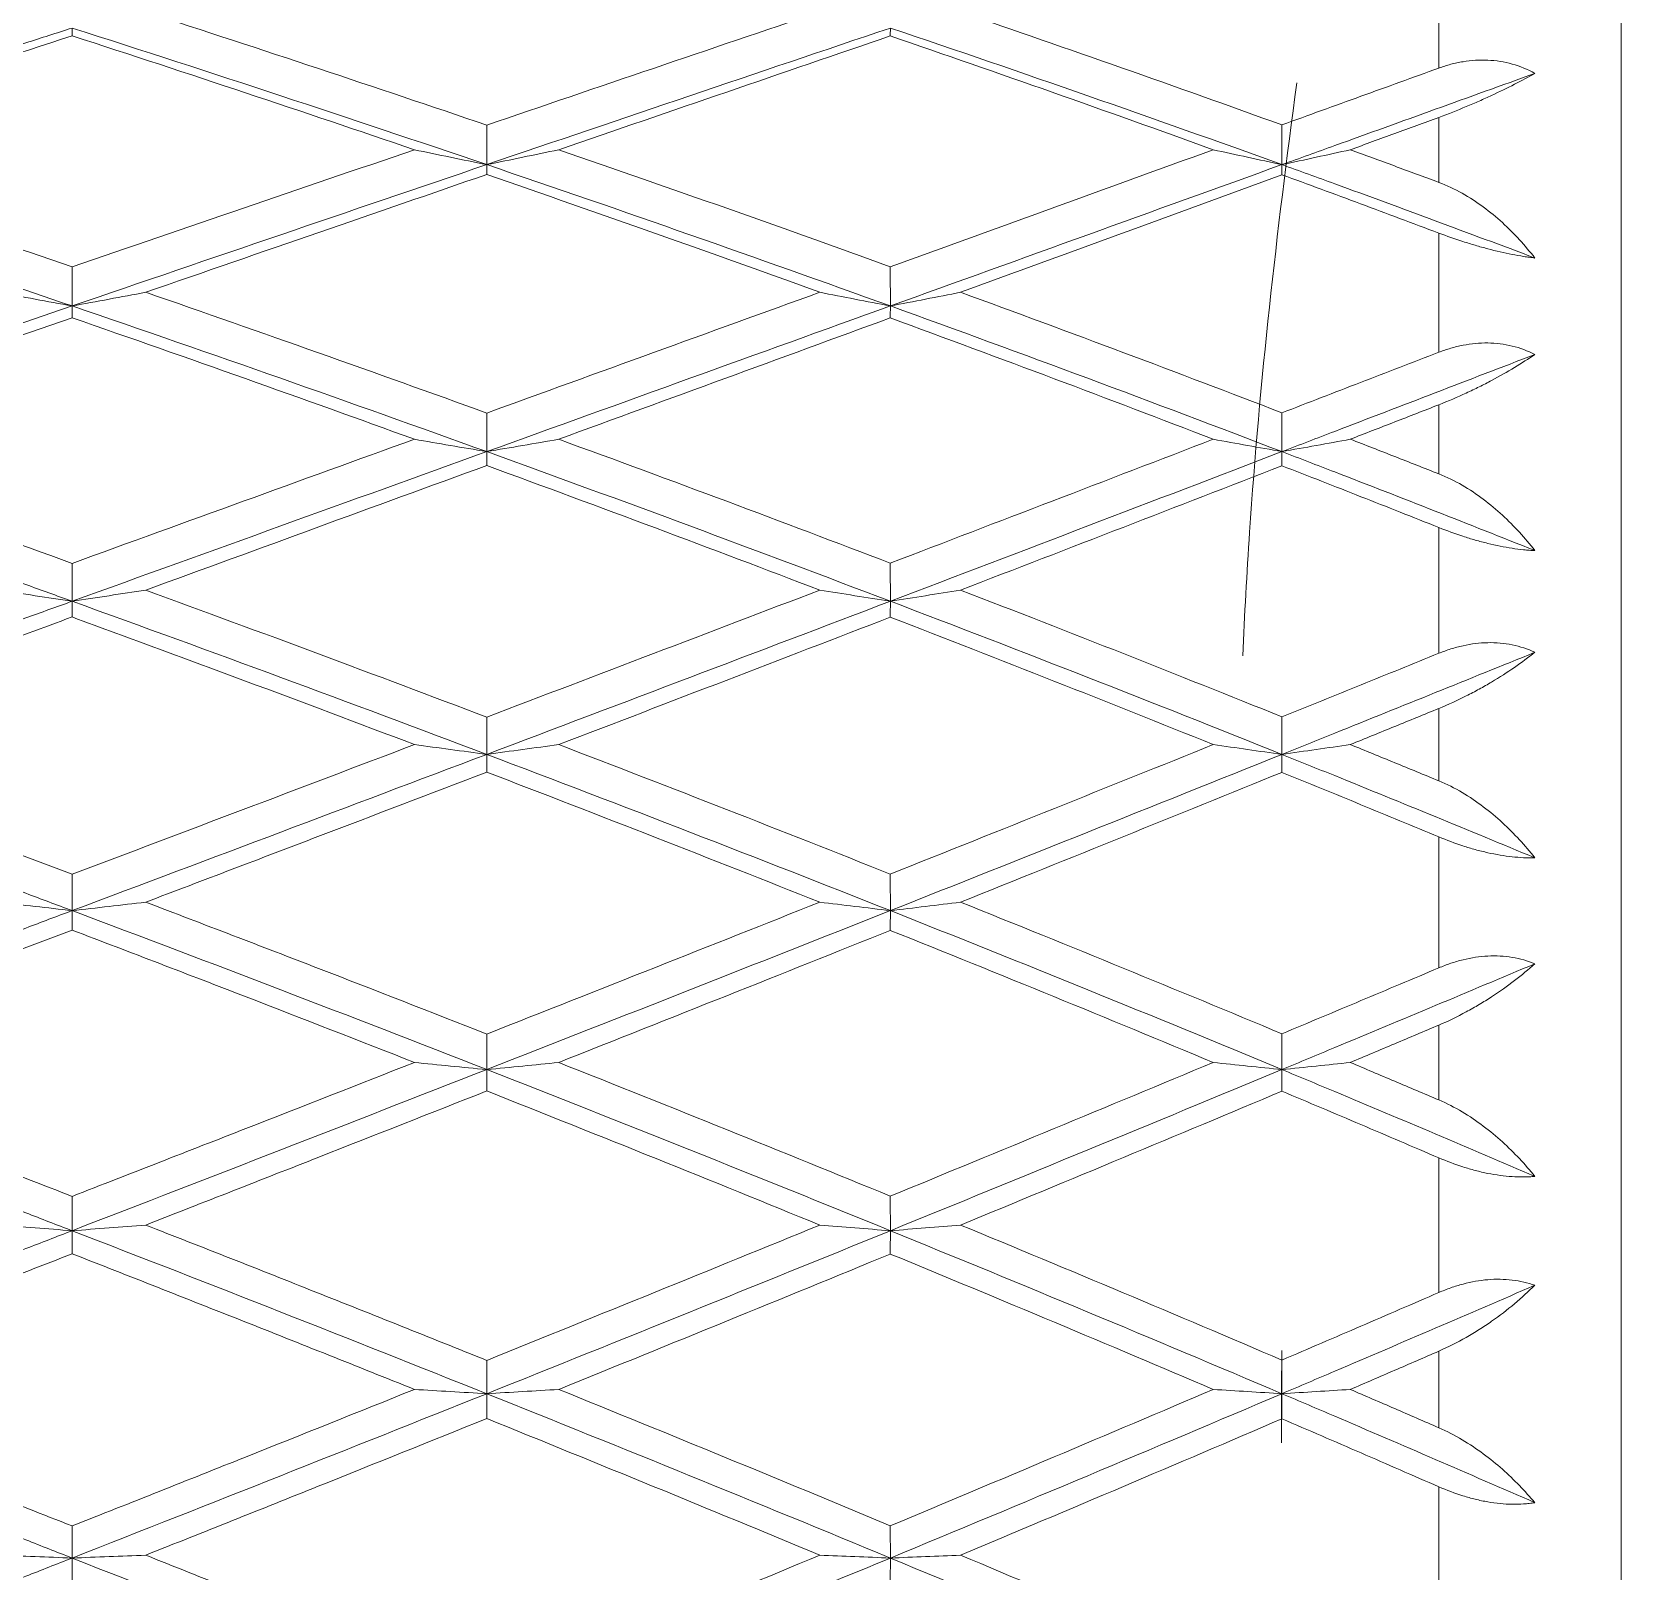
# Model space of a CAD drawing. Extents: x 6453 to 7582, y 0 to 827.
# Drawn here: x 6893.47 to 6902.19, y 664.04 to 672.47 of the extents above; entities that cross this region are included whole.
import ezdxf

# ---------------------------------------------------------------- set-up
doc = ezdxf.new("R2010")
doc.units = 0
doc.header["$LTSCALE"] = 30
doc.header["$MEASUREMENT"] = 0
doc.linetypes.add('HIDDEN2', pattern=[4.7625, 3.175, -1.5875])
doc.layers.add('1', color=7, linetype='CONTINUOUS')
doc.layers.add('2', color=1, linetype='HIDDEN2')

msp = doc.modelspace()

# ---------------------------------------------------------------- linework, layer by layer
at = {"layer": '1', "color": 7, "linetype": 'Continuous', "lineweight": 18}
for p, q in [((6902.1855, 645.7955), (6902.1855, 678.7955)), ((6902.1855, 669.0955), (6902.1855, 655.4955))]:
    msp.add_line(p, q, dxfattribs=at)
msp.add_ellipse((6959.9516, 664.7396), major_axis=(-59.6283, 0), ratio=0.953717, start_param=6.274276, end_param=6.283185, dxfattribs=at)
at = {"layer": '1', "color": 7, "linetype": 'Continuous', "lineweight": 13}
for points, weights in [([(6901.1855, 672.274), (6901.1855, 672.5841), (6901.1855, 672.8847)], [1, 0.999767428635, 1]), ([(6901.1855, 671.648), (6901.1855, 671.8274), (6901.1855, 672.004)], [1, 0.999926457479, 1]), ([(6901.1855, 670.7166), (6901.1855, 671.0475), (6901.1855, 671.3703)], [1, 0.999767428635, 1]), ([(6901.1855, 670.0507), (6901.1855, 670.2409), (6901.1855, 670.4289)], [1, 0.999926457479, 1]), ([(6901.1855, 669.067), (6901.1855, 669.4151), (6901.1855, 669.7565)], [1, 0.999767428635, 1]), ([(6901.1855, 668.3683), (6901.1855, 668.5674), (6901.1855, 668.7646)], [1, 0.999926457479, 1]), ([(6901.1855, 667.3431), (6901.1855, 667.7046), (6901.1855, 668.061)], [1, 0.999767428635, 1]), ([(6901.1855, 666.6195), (6901.1855, 666.8252), (6901.1855, 667.0295)], [1, 0.999926457479, 1]), ([(6901.1855, 665.564), (6901.1855, 665.9348), (6901.1855, 666.3023)], [1, 0.999767428635, 1]), ([(6901.1855, 664.8233), (6901.1855, 665.0333), (6901.1855, 665.2425)], [1, 0.999926457479, 1]), ([(6901.1855, 663.749), (6901.1855, 664.1252), (6901.1855, 664.4997)], [1, 0.999767428635, 1])]:
    msp.add_rational_spline(points, weights, degree=2, dxfattribs=at)
at = {"layer": '1', "color": 7, "linetype": 'Continuous', "lineweight": 18}
for points in [[(6894.099, 672.5818), (6894.4186, 672.4784), (6895.0496, 672.2716), (6895.6644, 672.0649), (6895.9678, 671.9617)], [(6895.9678, 671.9617), (6896.2726, 672.0656), (6896.8817, 672.2728), (6897.4897, 672.479), (6897.7934, 672.5818)], [(6898.565, 672.5818), (6898.8598, 672.4811), (6899.448, 672.2773), (6900.0339, 672.0686), (6900.3263, 671.9629)], [(6895.9678, 671.745), (6895.2201, 671.9989), (6894.4624, 672.2486), (6893.6958, 672.4936)], [(6893.6958, 672.4936), (6893.6958, 672.4866), (6893.6958, 672.4725), (6893.6958, 672.4583), (6893.6958, 672.4512)], [(6898.18, 672.4936), (6897.4532, 672.2486), (6896.7155, 671.9989), (6895.9678, 671.745)], [(6898.18, 672.4936), (6898.18, 672.4864), (6898.18, 672.4719), (6898.1799, 672.4574), (6898.1799, 672.4501)], [(6900.3263, 671.745), (6899.6225, 671.999), (6898.9067, 672.2486), (6898.18, 672.4936)], [(6893.6958, 672.4512), (6893.3841, 672.3501), (6892.7533, 672.145), (6892.1077, 671.9338), (6891.7811, 671.8267)], [(6895.5718, 671.8267), (6895.2673, 671.9306), (6894.65, 672.1387), (6894.0166, 672.347), (6893.6958, 672.4512)], [(6898.1799, 672.4501), (6897.8852, 672.3493), (6897.2875, 672.1446), (6896.6735, 671.9337), (6896.3624, 671.8267)], [(6899.95, 671.8267), (6899.6561, 671.9331), (6899.0671, 672.1434), (6898.476, 672.3487), (6898.1799, 672.4501)], [(6901.1855, 672.274), (6901.0444, 672.223), (6900.7601, 672.12), (6900.4716, 672.0155), (6900.3263, 671.9629)], [(6895.9678, 671.9617), (6895.9678, 671.9256), (6895.9678, 671.8533), (6895.9678, 671.7811), (6895.9678, 671.745)], [(6900.3263, 671.9629), (6900.3263, 671.9266), (6900.3263, 671.854), (6900.3263, 671.7813), (6900.3263, 671.745)], [(6900.7009, 671.8267), (6900.7823, 671.8565), (6900.9445, 671.9158), (6901.1054, 671.9747), (6901.1855, 672.004)], [(6891.7811, 671.8267), (6892.1086, 671.7193), (6892.7551, 671.5048), (6893.385, 671.2911), (6893.6958, 671.1845)], [(6893.6958, 671.1845), (6894.0088, 671.292), (6894.6346, 671.5065), (6895.2596, 671.7201), (6895.5718, 671.8267)], [(6895.5718, 671.8267), (6895.6375, 671.813), (6895.7691, 671.7857), (6895.9014, 671.7585), (6895.9678, 671.745)], [(6895.9678, 671.745), (6896.034, 671.7585), (6896.166, 671.7857), (6896.2971, 671.813), (6896.3624, 671.8267)], [(6896.3624, 671.8267), (6896.6738, 671.7196), (6897.2881, 671.5055), (6897.8855, 671.2921), (6898.1799, 671.1856)], [(6898.1799, 671.1856), (6898.4764, 671.293), (6899.068, 671.5073), (6899.6565, 671.7204), (6899.95, 671.8267)], [(6899.95, 671.8267), (6900.0128, 671.813), (6900.1382, 671.7856), (6900.2636, 671.7585), (6900.3263, 671.745)], [(6900.3263, 671.745), (6900.3891, 671.7585), (6900.5144, 671.7857), (6900.6389, 671.813), (6900.7009, 671.8267)], [(6900.7009, 671.8267), (6900.7818, 671.7971), (6900.9434, 671.7377), (6901.1049, 671.678), (6901.1855, 671.648)], [(6895.9678, 671.745), (6895.2201, 671.491), (6894.4624, 671.2328), (6893.6958, 670.9705)], [(6895.9678, 671.6909), (6895.666, 671.5869), (6895.0527, 671.3754), (6894.4201, 671.1567), (6894.099, 671.0455)], [(6898.18, 670.9705), (6897.4532, 671.2327), (6896.7155, 671.491), (6895.9678, 671.745)], [(6895.9678, 671.745), (6895.9678, 671.736), (6895.9678, 671.718), (6895.9678, 671.6999), (6895.9678, 671.6909)], [(6897.7934, 671.0455), (6897.4975, 671.1527), (6896.8975, 671.3675), (6896.2805, 671.583), (6895.9678, 671.6909)], [(6900.3263, 671.745), (6899.6225, 671.491), (6898.9067, 671.2327), (6898.18, 670.9705)], [(6900.3263, 671.6896), (6900.0341, 671.5828), (6899.4484, 671.3685), (6898.8599, 671.1533), (6898.565, 671.0455)], [(6900.3263, 671.745), (6900.3263, 671.7358), (6900.3263, 671.7174), (6900.3263, 671.6989), (6900.3263, 671.6896)], [(6901.1855, 671.3703), (6901.0426, 671.4241), (6900.7566, 671.5312), (6900.4698, 671.637), (6900.3263, 671.6896)], [(6901.1855, 671.648), (6901.2303, 671.6313), (6901.3158, 671.5908), (6901.4317, 671.5148), (6901.5359, 671.4282), (6901.6288, 671.3349), (6901.6854, 671.2678), (6901.7123, 671.2334)], [(6893.6958, 671.1845), (6893.6958, 671.1488), (6893.6958, 671.0775), (6893.6958, 671.0062), (6893.6958, 670.9705)], [(6898.1799, 671.1856), (6898.1799, 671.1497), (6898.18, 671.078), (6898.18, 671.0063), (6898.18, 670.9705)], [(6893.2914, 671.0455), (6893.3584, 671.033), (6893.4929, 671.0079), (6893.628, 670.983), (6893.6958, 670.9705)], [(6893.6958, 670.9705), (6893.7635, 670.9829), (6893.8983, 671.0079), (6894.0322, 671.0329), (6894.099, 671.0455)], [(6894.099, 671.0455), (6894.4189, 670.9347), (6895.0502, 670.7136), (6895.6647, 670.4936), (6895.9678, 670.3839)], [(6895.9678, 670.3839), (6896.2726, 670.4944), (6896.8818, 670.7152), (6897.4897, 670.9355), (6897.7934, 671.0455)], [(6897.7934, 671.0455), (6897.8575, 671.033), (6897.986, 671.0079), (6898.1152, 670.9829), (6898.18, 670.9705)], [(6898.18, 670.9705), (6898.2445, 670.9829), (6898.3733, 671.0078), (6898.5013, 671.0329), (6898.565, 671.0455)], [(6898.565, 671.0455), (6898.8674, 670.9349), (6899.4633, 670.7142), (6900.0416, 670.4946), (6900.3263, 670.3852)], [(6893.6958, 670.9058), (6893.3852, 670.7982), (6892.7556, 670.5796), (6892.1088, 670.3545), (6891.7811, 670.2403)], [(6895.9678, 670.1722), (6895.2201, 670.442), (6894.4624, 670.7083), (6893.6958, 670.9705)], [(6893.6958, 670.9705), (6893.6958, 670.9598), (6893.6958, 670.9382), (6893.6958, 670.9166), (6893.6958, 670.9058)], [(6895.5718, 670.2403), (6895.2675, 670.3507), (6894.6506, 670.572), (6894.0168, 670.7944), (6893.6958, 670.9058)], [(6898.18, 670.9705), (6897.4532, 670.7082), (6896.7155, 670.442), (6895.9678, 670.1722)], [(6898.1799, 670.9047), (6897.878, 670.7943), (6897.2732, 670.5732), (6896.6663, 670.3514), (6896.3624, 670.2403)], [(6898.18, 670.9705), (6898.18, 670.9596), (6898.18, 670.9377), (6898.1799, 670.9157), (6898.1799, 670.9047)], [(6899.95, 670.2403), (6899.6638, 670.3505), (6899.0826, 670.5714), (6898.4838, 670.7934), (6898.1799, 670.9047)], [(6900.3263, 670.1722), (6899.6225, 670.4421), (6898.9067, 670.7083), (6898.18, 670.9705)], [(6900.3263, 670.3852), (6900.4699, 670.4405), (6900.7567, 670.5511), (6901.0427, 670.6615), (6901.1855, 670.7166)], [(6895.9678, 670.3839), (6895.9678, 670.3486), (6895.9678, 670.278), (6895.9678, 670.2075), (6895.9678, 670.1722)], [(6900.3263, 670.3852), (6900.3263, 670.3497), (6900.3263, 670.2787), (6900.3263, 670.2077), (6900.3263, 670.1722)], [(6901.1855, 670.4289), (6901.1053, 670.3976), (6900.9443, 670.335), (6900.7822, 670.2719), (6900.7009, 670.2403)], [(6891.7811, 670.2403), (6892.1088, 670.1262), (6892.7556, 669.8985), (6893.3853, 669.6726), (6893.6958, 669.5601)], [(6893.6958, 669.5601), (6894.0086, 669.6735), (6894.6341, 669.9004), (6895.2593, 670.1271), (6895.5718, 670.2403)], [(6895.5718, 670.2403), (6895.6375, 670.2289), (6895.7691, 670.2062), (6895.9014, 670.1835), (6895.9678, 670.1722)], [(6895.9678, 670.1722), (6896.034, 670.1835), (6896.166, 670.2061), (6896.2971, 670.2289), (6896.3624, 670.2403)], [(6896.3624, 670.2403), (6896.6735, 670.1266), (6897.2876, 669.8997), (6897.8852, 669.6738), (6898.1799, 669.5612)], [(6898.1799, 669.5612), (6898.4766, 669.6748), (6899.0684, 669.9015), (6899.6567, 670.1275), (6899.95, 670.2403)], [(6899.95, 670.2403), (6900.0128, 670.2289), (6900.1382, 670.2061), (6900.2636, 670.1835), (6900.3263, 670.1722)], [(6900.3263, 670.1722), (6900.3891, 670.1835), (6900.5144, 670.2061), (6900.6389, 670.2289), (6900.7009, 670.2403)], [(6900.7009, 670.2403), (6900.7824, 670.2087), (6900.9447, 670.1454), (6901.1055, 670.0822), (6901.1855, 670.0507)], [(6895.9678, 670.1722), (6895.2201, 669.9024), (6894.4624, 669.629), (6893.6958, 669.3524)], [(6898.18, 669.3524), (6897.4532, 669.629), (6896.7155, 669.9024), (6895.9678, 670.1722)], [(6895.9678, 670.1722), (6895.9678, 670.1596), (6895.9678, 670.1343), (6895.9678, 670.1089), (6895.9678, 670.0961)], [(6900.3263, 670.1722), (6899.6225, 669.9024), (6898.9067, 669.629), (6898.18, 669.3524)], [(6900.3263, 670.1722), (6900.3263, 670.1594), (6900.3263, 670.1336), (6900.3263, 670.1078), (6900.3263, 670.0948)], [(6895.9678, 670.0961), (6895.6568, 669.9825), (6895.0344, 669.7551), (6894.4109, 669.5273), (6894.099, 669.4134)], [(6897.7934, 669.4134), (6897.4973, 669.5266), (6896.897, 669.7536), (6896.2802, 669.9818), (6895.9678, 670.0961)], [(6900.3263, 670.0948), (6900.0392, 669.9834), (6899.4586, 669.7584), (6898.865, 669.5291), (6898.565, 669.4134)], [(6901.1855, 669.7565), (6901.0446, 669.8127), (6900.7605, 669.9253), (6900.4718, 670.0382), (6900.3263, 670.0948)], [(6901.1855, 670.0507), (6901.2303, 670.033), (6901.3158, 669.9908), (6901.4317, 669.913), (6901.5359, 669.8253), (6901.6288, 669.7315), (6901.6854, 669.6644), (6901.7123, 669.63)], [(6893.6958, 669.5601), (6893.6958, 669.5254), (6893.6958, 669.4562), (6893.6958, 669.387), (6893.6958, 669.3524)], [(6898.1799, 669.5612), (6898.1799, 669.5264), (6898.18, 669.4568), (6898.18, 669.3872), (6898.18, 669.3524)], [(6893.2914, 669.4134), (6893.3584, 669.4032), (6893.4929, 669.3828), (6893.628, 669.3625), (6893.6958, 669.3524)], [(6893.6958, 669.3524), (6893.7635, 669.3625), (6893.8983, 669.3828), (6894.0322, 669.4032), (6894.099, 669.4134)], [(6895.9678, 668.5132), (6895.2201, 668.7959), (6894.4624, 669.0758), (6893.6958, 669.3524)], [(6893.6958, 669.3524), (6893.6958, 669.3381), (6893.6958, 669.3093), (6893.6958, 669.2805), (6893.6958, 669.2661)], [(6894.099, 669.4134), (6894.4188, 669.2966), (6895.0501, 669.0637), (6895.6647, 668.8325), (6895.9678, 668.7174)], [(6895.9678, 668.7174), (6896.2726, 668.8334), (6896.8818, 669.0653), (6897.4897, 669.2974), (6897.7934, 669.4134)], [(6898.18, 669.3524), (6897.4532, 669.0757), (6896.7155, 668.7959), (6895.9678, 668.5132)], [(6897.7934, 669.4134), (6897.8575, 669.4032), (6897.986, 669.3828), (6898.1152, 669.3625), (6898.18, 669.3524)], [(6898.18, 669.3524), (6898.18, 669.3379), (6898.18, 669.3088), (6898.1799, 669.2796), (6898.1799, 669.265)], [(6898.18, 669.3524), (6898.2445, 669.3625), (6898.3733, 669.3828), (6898.5013, 669.4032), (6898.565, 669.4134)], [(6900.3263, 668.5132), (6899.6225, 668.7959), (6898.9067, 669.0757), (6898.18, 669.3524)], [(6898.565, 669.4134), (6898.8664, 669.2972), (6899.4613, 669.0651), (6900.0405, 668.834), (6900.3263, 668.7188)], [(6893.6958, 669.2661), (6893.3751, 669.149), (6892.7352, 668.9153), (6892.0986, 668.6829), (6891.7811, 668.5669)], [(6895.5718, 668.5669), (6895.2675, 668.6826), (6894.6505, 668.9148), (6894.0168, 669.1488), (6893.6958, 669.2661)], [(6898.1799, 669.265), (6897.883, 669.1506), (6897.2831, 668.9198), (6896.6713, 668.6852), (6896.3624, 668.5669)], [(6899.95, 668.5669), (6899.6629, 668.6827), (6899.0808, 668.9148), (6898.4829, 669.1481), (6898.1799, 669.265)], [(6900.3263, 668.7188), (6900.472, 668.7777), (6900.761, 668.8946), (6901.0449, 669.0098), (6901.1855, 669.067)], [(6901.1855, 668.7646), (6901.1056, 668.732), (6900.9448, 668.6663), (6900.7825, 668.6002), (6900.7009, 668.5669)], [(6895.9678, 668.7174), (6895.9678, 668.6834), (6895.9678, 668.6153), (6895.9678, 668.5472), (6895.9678, 668.5132)], [(6900.3263, 668.7188), (6900.3263, 668.6845), (6900.3263, 668.616), (6900.3263, 668.5474), (6900.3263, 668.5132)], [(6891.7811, 668.5669), (6892.1089, 668.4473), (6892.7557, 668.2091), (6893.3853, 667.9733), (6893.6958, 667.8561)], [(6893.6958, 667.8561), (6894.0085, 667.9743), (6894.6339, 668.211), (6895.2592, 668.4482), (6895.5718, 668.5669)], [(6895.5718, 668.5669), (6895.6375, 668.558), (6895.7691, 668.54), (6895.9014, 668.5221), (6895.9678, 668.5132)], [(6895.9678, 668.5132), (6896.034, 668.5221), (6896.166, 668.54), (6896.2971, 668.5579), (6896.3624, 668.5669)], [(6896.3624, 668.5669), (6896.6731, 668.448), (6897.2868, 668.2106), (6897.8848, 667.9748), (6898.1799, 667.8573)], [(6898.1799, 667.8573), (6898.4845, 667.9788), (6899.0841, 668.2185), (6899.6646, 668.4519), (6899.95, 668.5669)], [(6899.95, 668.5669), (6900.0128, 668.5579), (6900.1382, 668.5399), (6900.2636, 668.5221), (6900.3263, 668.5132)], [(6900.3263, 668.5132), (6900.3891, 668.5221), (6900.5144, 668.54), (6900.6389, 668.5579), (6900.7009, 668.5669)], [(6900.7009, 668.5669), (6900.7823, 668.5338), (6900.9445, 668.4676), (6901.1054, 668.4014), (6901.1855, 668.3683)], [(6895.9678, 668.5132), (6895.2201, 668.2305), (6894.4624, 667.9449), (6893.6958, 667.657)], [(6898.18, 667.6569), (6897.4532, 667.9449), (6896.7155, 668.2305), (6895.9678, 668.5132)], [(6895.9678, 668.5132), (6895.9678, 668.497), (6895.9678, 668.4646), (6895.9678, 668.4322), (6895.9678, 668.4159)], [(6900.3263, 668.5132), (6899.6225, 668.2305), (6898.9067, 667.9449), (6898.18, 667.6569)], [(6900.3263, 668.5132), (6900.3263, 668.4968), (6900.3263, 668.464), (6900.3263, 668.431), (6900.3263, 668.4146)], [(6895.9678, 668.4159), (6895.6624, 668.2992), (6895.0456, 668.0636), (6894.4166, 667.8241), (6894.099, 667.7033)], [(6897.7934, 667.7033), (6897.497, 667.8212), (6896.8963, 668.058), (6896.2799, 668.2964), (6895.9678, 668.4159)], [(6900.3263, 668.4146), (6900.0424, 668.2993), (6899.465, 668.0654), (6898.8682, 667.8251), (6898.565, 667.7033)], [(6901.1855, 668.061), (6901.0443, 668.1198), (6900.7598, 668.2375), (6900.4714, 668.3555), (6900.3263, 668.4146)], [(6901.1855, 668.3683), (6901.2303, 668.3499), (6901.3158, 668.3064), (6901.4317, 668.2277), (6901.5359, 668.1399), (6901.6288, 668.0466), (6901.6854, 667.9802), (6901.7123, 667.9463)], [(6893.6958, 667.8561), (6893.6958, 667.8229), (6893.6958, 667.7565), (6893.6958, 667.6901), (6893.6958, 667.657)], [(6898.1799, 667.8573), (6898.1799, 667.8239), (6898.18, 667.7571), (6898.18, 667.6903), (6898.18, 667.6569)], [(6893.2914, 667.7033), (6893.3584, 667.6955), (6893.4929, 667.6801), (6893.628, 667.6646), (6893.6958, 667.657)], [(6893.6958, 667.657), (6893.7635, 667.6646), (6893.8983, 667.68), (6894.0322, 667.6955), (6894.099, 667.7033)], [(6894.099, 667.7033), (6894.4186, 667.5818), (6895.0497, 667.3397), (6895.6645, 667.0999), (6895.9678, 666.9806)], [(6895.9678, 666.9806), (6896.2802, 667.1037), (6896.8968, 667.3472), (6897.4972, 667.5855), (6897.7934, 667.7033)], [(6897.7934, 667.7033), (6897.8575, 667.6955), (6897.986, 667.6801), (6898.1152, 667.6646), (6898.18, 667.6569)], [(6898.18, 667.6569), (6898.2445, 667.6646), (6898.3733, 667.68), (6898.5013, 667.6955), (6898.565, 667.7033)], [(6898.565, 667.7033), (6898.8657, 667.5826), (6899.4599, 667.3416), (6900.0398, 667.1017), (6900.3263, 666.982)], [(6895.9678, 666.786), (6895.2201, 667.0785), (6894.4624, 667.369), (6893.6958, 667.657)], [(6893.6958, 667.657), (6893.6958, 667.6392), (6893.6958, 667.6036), (6893.6958, 667.5679), (6893.6958, 667.5501)], [(6898.18, 667.6569), (6897.4532, 667.3689), (6896.7155, 667.0785), (6895.9678, 666.786)], [(6898.18, 667.6569), (6898.18, 667.639), (6898.18, 667.603), (6898.1799, 667.5669), (6898.1799, 667.5489)], [(6900.3263, 666.786), (6899.6225, 667.0785), (6898.9067, 667.369), (6898.18, 667.6569)], [(6893.6958, 667.5501), (6893.3857, 667.4323), (6892.7564, 667.1936), (6892.1092, 666.9488), (6891.7811, 666.8248)], [(6895.5718, 666.8248), (6895.2693, 666.9437), (6894.6542, 667.1836), (6894.0187, 667.4273), (6893.6958, 667.5501)], [(6898.1799, 667.5489), (6897.8852, 667.4308), (6897.2875, 667.192), (6896.6735, 666.9481), (6896.3624, 666.8248)], [(6899.95, 666.8248), (6899.6623, 666.9448), (6899.0796, 667.1856), (6898.4822, 667.4276), (6898.1799, 667.5489)], [(6900.3263, 666.982), (6900.4716, 667.0429), (6900.7603, 667.1639), (6901.0445, 667.2836), (6901.1855, 667.3431)], [(6895.9678, 666.9806), (6895.9678, 666.9482), (6895.9678, 666.8833), (6895.9678, 666.8184), (6895.9678, 666.786)], [(6900.3263, 666.982), (6900.3263, 666.9493), (6900.3263, 666.884), (6900.3263, 666.8187), (6900.3263, 666.786)], [(6901.1855, 667.0295), (6901.1054, 666.9956), (6900.9446, 666.9276), (6900.7824, 666.8592), (6900.7009, 666.8248)], [(6891.7811, 666.8248), (6892.0994, 666.7046), (6892.7369, 666.4621), (6893.3759, 666.2155), (6893.6958, 666.0912)], [(6893.6958, 666.0912), (6894.0182, 666.2166), (6894.6533, 666.4644), (6895.2689, 666.7058), (6895.5718, 666.8248)], [(6895.5718, 666.8248), (6895.6375, 666.8183), (6895.7691, 666.8054), (6895.9014, 666.7925), (6895.9678, 666.786)], [(6895.9678, 666.786), (6896.034, 666.7924), (6896.166, 666.8053), (6896.2971, 666.8183), (6896.3624, 666.8248)], [(6896.3624, 666.8248), (6896.6727, 666.7019), (6897.286, 666.4568), (6897.8844, 666.2136), (6898.1799, 666.0924)], [(6898.1799, 666.0924), (6898.4833, 666.217), (6899.0816, 666.4636), (6899.6633, 666.7053), (6899.95, 666.8248)], [(6899.95, 666.8248), (6900.0128, 666.8183), (6900.1382, 666.8053), (6900.2636, 666.7924), (6900.3263, 666.786)], [(6900.3263, 666.786), (6900.3891, 666.7924), (6900.5144, 666.8053), (6900.6389, 666.8183), (6900.7009, 666.8248)], [(6900.7009, 666.8248), (6900.7822, 666.7906), (6900.9443, 666.7221), (6901.1053, 666.6537), (6901.1855, 666.6195)], [(6895.9678, 666.786), (6895.2201, 666.4935), (6894.4624, 666.199), (6893.6958, 665.9028)], [(6898.18, 665.9028), (6897.4532, 666.199), (6896.7155, 666.4935), (6895.9678, 666.786)], [(6895.9678, 666.786), (6895.9678, 666.7665), (6895.9678, 666.7274), (6895.9678, 666.6883), (6895.9678, 666.6687)], [(6900.3263, 666.786), (6899.6225, 666.4935), (6898.9067, 666.199), (6898.18, 665.9028)], [(6900.3263, 666.786), (6900.3263, 666.7663), (6900.3263, 666.7267), (6900.3263, 666.6871), (6900.3263, 666.6673)], [(6895.9678, 666.6687), (6895.6656, 666.5492), (6895.052, 666.3073), (6894.4197, 666.0594), (6894.099, 665.934)], [(6897.7934, 665.934), (6897.4995, 666.0542), (6896.9013, 666.2971), (6896.2824, 666.5441), (6895.9678, 666.6687)], [(6900.3263, 666.6673), (6900.0412, 666.5476), (6899.4626, 666.3057), (6898.8671, 666.0587), (6898.565, 665.934)], [(6901.1855, 666.3023), (6901.0441, 666.3629), (6900.7594, 666.4845), (6900.4712, 666.6063), (6900.3263, 666.6673)], [(6901.1855, 666.6195), (6901.2303, 666.6004), (6901.3158, 666.5562), (6901.4317, 666.4775), (6901.5359, 666.3905), (6901.6288, 666.2987), (6901.6854, 666.2338), (6901.7123, 666.2007)], [(6893.6958, 666.0912), (6893.6958, 666.0597), (6893.6958, 665.9969), (6893.6958, 665.9342), (6893.6958, 665.9028)], [(6898.1799, 666.0924), (6898.1799, 666.0608), (6898.18, 665.9976), (6898.18, 665.9344), (6898.18, 665.9028)], [(6893.6958, 665.9028), (6893.628, 665.908), (6893.4929, 665.9183), (6893.3584, 665.9287), (6893.2914, 665.934)], [(6893.6958, 665.9028), (6893.7635, 665.9079), (6893.8983, 665.9183), (6894.0322, 665.9287), (6894.099, 665.934)], [(6893.6958, 665.9028), (6894.4624, 665.6066), (6895.2201, 665.3087), (6895.9678, 665.0096)], [(6893.6958, 665.7765), (6893.6958, 665.7975), (6893.6958, 665.8397), (6893.6958, 665.8818), (6893.6958, 665.9028)], [(6894.099, 665.934), (6894.4097, 665.8124), (6895.0319, 665.5674), (6895.6556, 665.3182), (6895.9678, 665.1925)], [(6895.9678, 665.1925), (6896.2793, 665.3181), (6896.895, 665.5672), (6897.4963, 665.8124), (6897.7934, 665.934)], [(6898.18, 665.9028), (6897.4532, 665.6066), (6896.7155, 665.3087), (6895.9678, 665.0096)], [(6897.7934, 665.934), (6897.8575, 665.9287), (6897.986, 665.9183), (6898.1152, 665.9079), (6898.18, 665.9028)], [(6898.18, 665.9028), (6898.18, 665.8815), (6898.18, 665.8391), (6898.1799, 665.7965), (6898.1799, 665.7752)], [(6898.18, 665.9028), (6898.2445, 665.9079), (6898.3733, 665.9183), (6898.5013, 665.9287), (6898.565, 665.934)], [(6900.3263, 665.0096), (6899.6225, 665.3087), (6898.9067, 665.6066), (6898.18, 665.9028)], [(6898.565, 665.934), (6898.8651, 665.81), (6899.4588, 665.5627), (6900.0393, 665.3166), (6900.3263, 665.1939)], [(6893.6958, 665.7765), (6893.385, 665.6552), (6892.7551, 665.41), (6892.1085, 665.1596), (6891.7811, 665.0331)], [(6895.5718, 665.0331), (6895.2584, 665.1591), (6894.6322, 665.4089), (6894.0077, 665.6546), (6893.6958, 665.7765)], [(6898.1799, 665.7752), (6897.8848, 665.6537), (6897.2868, 665.4086), (6896.6731, 665.159), (6896.3624, 665.0331)], [(6899.95, 665.0331), (6899.6653, 665.1545), (6899.0856, 665.3997), (6898.4853, 665.6493), (6898.1799, 665.7752)], [(6900.3263, 665.1939), (6900.4716, 665.2562), (6900.7602, 665.3801), (6901.0445, 665.5029), (6901.1855, 665.564)], [(6901.1855, 665.2425), (6901.1054, 665.2078), (6900.9446, 665.1382), (6900.7824, 665.0682), (6900.7009, 665.0331)], [(6895.9678, 665.1925), (6895.9678, 665.162), (6895.9678, 665.101), (6895.9678, 665.0401), (6895.9678, 665.0096)], [(6900.3263, 665.1939), (6900.3263, 665.1632), (6900.3263, 665.1017), (6900.3263, 665.0403), (6900.3263, 665.0096)], [(6891.7811, 665.0331), (6892.0995, 664.9101), (6892.737, 664.6624), (6893.376, 664.4112), (6893.6958, 664.2847)], [(6893.6958, 664.2847), (6894.0163, 664.4116), (6894.6494, 664.6633), (6895.2669, 664.9106), (6895.5718, 665.0331)], [(6895.9678, 665.0096), (6895.2201, 664.7106), (6894.4624, 664.4102), (6893.6958, 664.1091)], [(6895.9678, 665.0096), (6895.9014, 665.0135), (6895.7691, 665.0213), (6895.6375, 665.0292), (6895.5718, 665.0331)], [(6895.9678, 665.0096), (6896.034, 665.0135), (6896.166, 665.0213), (6896.2971, 665.0292), (6896.3624, 665.0331)], [(6895.9678, 665.0096), (6896.7155, 664.7106), (6897.4532, 664.4102), (6898.18, 664.1091)], [(6895.9678, 664.8735), (6895.9678, 664.8962), (6895.9678, 664.9416), (6895.9678, 664.987), (6895.9678, 665.0096)], [(6896.3624, 665.0331), (6896.6656, 664.9103), (6897.2717, 664.663), (6897.8773, 664.4122), (6898.1799, 664.2859)], [(6898.1799, 664.2859), (6898.4832, 664.4127), (6899.0814, 664.6639), (6899.6632, 664.9108), (6899.95, 665.0331)], [(6900.3263, 665.0096), (6899.6225, 664.7106), (6898.9067, 664.4102), (6898.18, 664.1091)], [(6899.95, 665.0331), (6900.0128, 665.0292), (6900.1382, 665.0213), (6900.2636, 665.0135), (6900.3263, 665.0096)], [(6900.3263, 665.0096), (6900.3891, 665.0135), (6900.5144, 665.0213), (6900.6389, 665.0292), (6900.7009, 665.0331)], [(6900.3263, 665.0096), (6900.3263, 664.9868), (6900.3263, 664.9409), (6900.3263, 664.895), (6900.3263, 664.8721)], [(6900.7009, 665.0331), (6900.7822, 664.9981), (6900.9442, 664.9281), (6901.1052, 664.8582), (6901.1855, 664.8233)], [(6895.9678, 664.8735), (6895.6638, 664.7508), (6895.0484, 664.5033), (6894.418, 664.2516), (6894.099, 664.1248)], [(6897.7934, 664.1248), (6897.4892, 664.2513), (6896.8808, 664.5026), (6896.2721, 664.7504), (6895.9678, 664.8735)], [(6900.3263, 664.8721), (6900.0408, 664.7497), (6899.4619, 664.5027), (6898.8667, 664.2514), (6898.565, 664.1248)], [(6901.1855, 664.4997), (6901.0449, 664.5611), (6900.7611, 664.6847), (6900.4721, 664.8094), (6900.3263, 664.8721)], [(6901.1855, 664.8233), (6901.2303, 664.8038), (6901.3158, 664.7593), (6901.4317, 664.6814), (6901.5359, 664.5962), (6901.6288, 664.5069), (6901.6854, 664.4442), (6901.7123, 664.4123)], [(6893.6958, 664.2847), (6893.6958, 664.2554), (6893.6958, 664.1968), (6893.6958, 664.1383), (6893.6958, 664.1091)], [(6898.1799, 664.2859), (6898.1799, 664.2564), (6898.18, 664.1975), (6898.18, 664.1385), (6898.18, 664.1091)], [(6893.6958, 664.1091), (6893.628, 664.1117), (6893.4929, 664.1169), (6893.3584, 664.1221), (6893.2914, 664.1248)], [(6893.6958, 664.1091), (6893.7635, 664.1117), (6893.8983, 664.1169), (6894.0322, 664.1221), (6894.099, 664.1248)], [(6895.9678, 663.2035), (6895.2201, 663.5059), (6894.4624, 663.8079), (6893.6958, 664.1091)], [(6893.6958, 663.9647), (6893.6958, 663.9888), (6893.6958, 664.0369), (6893.6958, 664.085), (6893.6958, 664.1091)], [(6894.099, 664.1248), (6894.4098, 664.0012), (6895.032, 663.7523), (6895.6556, 663.4998), (6895.9678, 663.3726)], [(6895.9678, 663.3726), (6896.2794, 663.4998), (6896.8953, 663.7523), (6897.4965, 664.0012), (6897.7934, 664.1248)], [(6898.18, 664.1091), (6897.4532, 663.8079), (6896.7155, 663.5059), (6895.9678, 663.2035)], [(6898.18, 664.1091), (6898.1152, 664.1117), (6897.986, 664.1169), (6897.8575, 664.1221), (6897.7934, 664.1248)], [(6898.1799, 663.9634), (6898.1799, 663.9877), (6898.18, 664.0363), (6898.18, 664.0848), (6898.18, 664.1091)], [(6898.18, 664.1091), (6898.2445, 664.1117), (6898.3733, 664.1169), (6898.5013, 664.1221), (6898.565, 664.1248)], [(6898.18, 664.1091), (6898.9067, 663.8079), (6899.6225, 663.5059), (6900.3263, 663.2035)], [(6898.565, 664.1248), (6898.8598, 664.001), (6899.4481, 663.7521), (6900.0339, 663.5006), (6900.3263, 663.3741)]]:
    msp.add_open_spline(points, degree=3, dxfattribs=at)
for points, knots in [([(6893.6958, 672.4936), (6893.6113, 672.4666), (6892.8437, 672.2211), (6892.0672, 671.9709), (6891.3702, 671.745)], [0, 0, 0, 0, 0.110293, 1, 1, 1, 1]), ([(6901.7123, 672.2451), (6901.6725, 672.267), (6901.6311, 672.284), (6901.5663, 672.3023), (6901.5443, 672.3072), (6901.4994, 672.3144), (6901.4769, 672.3166), (6901.4094, 672.3197), (6901.3642, 672.3168), (6901.2963, 672.3056), (6901.2738, 672.3007), (6901.2293, 672.2889), (6901.2073, 672.2819), (6901.1855, 672.274)], [0, 0, 0, 0, 0.25, 0.25, 0.375, 0.375, 0.5, 0.5, 0.75, 0.75, 0.875, 0.875, 1, 1, 1, 1]), ([(6901.7123, 672.2451), (6901.3502, 672.1145), (6900.8892, 671.9481), (6900.4229, 671.7799), (6900.3263, 671.745)], [0, 0, 0, 0, 0.79323, 1, 1, 1, 1]), ([(6901.1855, 672.004), (6901.2382, 672.0233), (6901.2884, 672.043), (6901.3606, 672.0732), (6901.3842, 672.0833), (6901.4189, 672.0986), (6901.4303, 672.1037), (6901.453, 672.1139), (6901.4642, 672.1191), (6901.5194, 672.1447), (6901.5609, 672.1651), (6901.6397, 672.2054), (6901.677, 672.2254), (6901.7123, 672.2451)], [0, 0, 0, 0, 0.25, 0.25, 0.375, 0.375, 0.4375, 0.4375, 0.5, 0.5, 0.75, 0.75, 1, 1, 1, 1]), ([(6893.6958, 670.9705), (6893.6113, 670.9994), (6892.8437, 671.2612), (6892.0672, 671.519), (6891.3702, 671.745)], [0, 0, 0, 0, 0.110293, 1, 1, 1, 1]), ([(6901.7123, 671.2334), (6901.3502, 671.3701), (6900.8892, 671.5411), (6900.4229, 671.7101), (6900.3263, 671.745)], [0, 0, 0, 0, 0.79323, 1, 1, 1, 1]), ([(6901.1855, 671.3703), (6901.2292, 671.3538), (6901.2734, 671.3383), (6901.3406, 671.3165), (6901.3632, 671.3096), (6901.3972, 671.2995), (6901.4086, 671.2963), (6901.4315, 671.2899), (6901.443, 671.2868), (6901.4997, 671.2718), (6901.5439, 671.2616), (6901.6086, 671.2489), (6901.6298, 671.2452), (6901.6613, 671.2402), (6901.6717, 671.2387), (6901.6922, 671.2359), (6901.7023, 671.2346), (6901.7123, 671.2334)], [0, 0, 0, 0, 0.25, 0.25, 0.375, 0.375, 0.4375, 0.4375, 0.5, 0.5, 0.75, 0.75, 0.875, 0.875, 0.9375, 0.9375, 1, 1, 1, 1]), ([(6893.6958, 670.9705), (6893.6113, 670.9416), (6892.8437, 670.6789), (6892.0672, 670.4123), (6891.3702, 670.1722)], [0, 0, 0, 0, 0.110293, 1, 1, 1, 1]), ([(6901.7123, 670.7049), (6901.6725, 670.7251), (6901.6311, 670.7405), (6901.5663, 670.7564), (6901.5443, 670.7604), (6901.4994, 670.7661), (6901.4769, 670.7676), (6901.4094, 670.7685), (6901.3642, 670.7642), (6901.2963, 670.751), (6901.2738, 670.7455), (6901.2293, 670.7325), (6901.2073, 670.7251), (6901.1855, 670.7166)], [0, 0, 0, 0, 0.25, 0.25, 0.375, 0.375, 0.5, 0.5, 0.75, 0.75, 0.875, 0.875, 1, 1, 1, 1]), ([(6901.7123, 670.7049), (6901.3502, 670.5654), (6900.8892, 670.3881), (6900.4229, 670.2093), (6900.3263, 670.1722)], [0, 0, 0, 0, 0.79323, 1, 1, 1, 1]), ([(6901.1855, 670.4289), (6901.2382, 670.4494), (6901.2884, 670.4709), (6901.3606, 670.5044), (6901.3842, 670.5157), (6901.4189, 670.533), (6901.4303, 670.5388), (6901.453, 670.5505), (6901.4642, 670.5564), (6901.5194, 670.5859), (6901.5609, 670.6096), (6901.6397, 670.6571), (6901.677, 670.681), (6901.7123, 670.7049)], [0, 0, 0, 0, 0.25, 0.25, 0.375, 0.375, 0.4375, 0.4375, 0.5, 0.5, 0.75, 0.75, 1, 1, 1, 1]), ([(6893.6958, 669.3524), (6893.6113, 669.3829), (6892.8437, 669.6592), (6892.0672, 669.9322), (6891.3702, 670.1722)], [0, 0, 0, 0, 0.110293, 1, 1, 1, 1]), ([(6901.7123, 669.63), (6901.3502, 669.7746), (6900.8892, 669.9557), (6900.4229, 670.1352), (6900.3263, 670.1722)], [0, 0, 0, 0, 0.79323, 1, 1, 1, 1]), ([(6901.1855, 669.7565), (6901.2292, 669.7391), (6901.2734, 669.723), (6901.3406, 669.7011), (6901.3632, 669.6942), (6901.3972, 669.6844), (6901.4086, 669.6813), (6901.4315, 669.6752), (6901.443, 669.6723), (6901.4997, 669.6584), (6901.5439, 669.6495), (6901.6086, 669.6396), (6901.6298, 669.6369), (6901.6613, 669.6336), (6901.6717, 669.6327), (6901.6922, 669.6311), (6901.7023, 669.6305), (6901.7123, 669.63)], [0, 0, 0, 0, 0.25, 0.25, 0.375, 0.375, 0.4375, 0.4375, 0.5, 0.5, 0.75, 0.75, 0.875, 0.875, 0.9375, 0.9375, 1, 1, 1, 1]), ([(6893.6958, 669.3524), (6893.6113, 669.3219), (6892.8437, 669.0449), (6892.0672, 668.7647), (6891.3702, 668.5132)], [0, 0, 0, 0, 0.110293, 1, 1, 1, 1]), ([(6901.7123, 669.0725), (6901.3502, 668.9257), (6900.8892, 668.7395), (6900.4229, 668.552), (6900.3263, 668.5132)], [0, 0, 0, 0, 0.79323, 1, 1, 1, 1]), ([(6901.7123, 669.0725), (6901.6725, 669.0908), (6901.6311, 669.1045), (6901.5663, 669.1177), (6901.5443, 669.121), (6901.4994, 669.125), (6901.4769, 669.1258), (6901.4094, 669.1244), (6901.3642, 669.1188), (6901.2963, 669.1039), (6901.2738, 669.0978), (6901.2293, 669.0838), (6901.2073, 669.0758), (6901.1855, 669.067)], [0, 0, 0, 0, 0.25, 0.25, 0.375, 0.375, 0.5, 0.5, 0.75, 0.75, 0.875, 0.875, 1, 1, 1, 1]), ([(6901.1855, 668.7646), (6901.2382, 668.7862), (6901.2884, 668.8093), (6901.3606, 668.8457), (6901.3842, 668.8582), (6901.4189, 668.8772), (6901.4303, 668.8837), (6901.453, 668.8967), (6901.4642, 668.9032), (6901.5194, 668.9362), (6901.5609, 668.963), (6901.6397, 669.0173), (6901.677, 669.0448), (6901.7123, 669.0725)], [0, 0, 0, 0, 0.25, 0.25, 0.375, 0.375, 0.4375, 0.4375, 0.5, 0.5, 0.75, 0.75, 1, 1, 1, 1]), ([(6893.6958, 667.657), (6893.6113, 667.6887), (6892.8437, 667.9764), (6892.0672, 668.2617), (6891.3702, 668.5132)], [0, 0, 0, 0, 0.110293, 1, 1, 1, 1]), ([(6901.7123, 667.9463), (6901.3502, 668.0971), (6900.8892, 668.2864), (6900.4229, 668.4744), (6900.3263, 668.5132)], [0, 0, 0, 0, 0.79323, 1, 1, 1, 1]), ([(6901.1855, 668.061), (6901.2292, 668.0428), (6901.2734, 668.0263), (6901.3406, 668.0045), (6901.3632, 667.9977), (6901.3972, 667.9883), (6901.4086, 667.9854), (6901.4315, 667.9796), (6901.443, 667.9769), (6901.4997, 667.9643), (6901.5439, 667.9568), (6901.6086, 667.9498), (6901.6298, 667.9481), (6901.6613, 667.9466), (6901.6717, 667.9463), (6901.6922, 667.9461), (6901.7023, 667.9461), (6901.7123, 667.9463)], [0, 0, 0, 0, 0.25, 0.25, 0.375, 0.375, 0.4375, 0.4375, 0.5, 0.5, 0.75, 0.75, 0.875, 0.875, 0.9375, 0.9375, 1, 1, 1, 1]), ([(6893.6958, 667.657), (6893.6113, 667.6252), (6892.8437, 667.3369), (6892.0672, 667.0463), (6891.3702, 666.786)], [0, 0, 0, 0, 0.110293, 1, 1, 1, 1]), ([(6901.7123, 667.3659), (6901.3502, 667.2134), (6900.8892, 667.0202), (6900.4229, 666.8262), (6900.3263, 666.786)], [0, 0, 0, 0, 0.79323, 1, 1, 1, 1]), ([(6901.7123, 667.3659), (6901.6725, 667.3821), (6901.6311, 667.3938), (6901.5663, 667.4044), (6901.5443, 667.4067), (6901.4994, 667.4091), (6901.4769, 667.4091), (6901.4094, 667.4056), (6901.3642, 667.3987), (6901.2963, 667.3821), (6901.2738, 667.3756), (6901.2293, 667.3607), (6901.2073, 667.3523), (6901.1855, 667.3431)], [0, 0, 0, 0, 0.25, 0.25, 0.375, 0.375, 0.5, 0.5, 0.75, 0.75, 0.875, 0.875, 1, 1, 1, 1]), ([(6901.1855, 667.0295), (6901.2382, 667.0518), (6901.2884, 667.0762), (6901.3606, 667.1153), (6901.3842, 667.1287), (6901.4189, 667.1494), (6901.4303, 667.1563), (6901.453, 667.1705), (6901.4642, 667.1777), (6901.5194, 667.2137), (6901.5609, 667.2433), (6901.6397, 667.3037), (6901.677, 667.3346), (6901.7123, 667.3659)], [0, 0, 0, 0, 0.25, 0.25, 0.375, 0.375, 0.4375, 0.4375, 0.5, 0.5, 0.75, 0.75, 1, 1, 1, 1]), ([(6891.3702, 666.786), (6892.0672, 666.5258), (6892.8437, 666.2315), (6893.6113, 665.9354), (6893.6958, 665.9028)], [0, 0, 0, 0, 0.889707, 1, 1, 1, 1]), ([(6901.7123, 666.2007), (6901.3502, 666.3561), (6900.8892, 666.5514), (6900.4229, 666.7459), (6900.3263, 666.786)], [0, 0, 0, 0, 0.79323, 1, 1, 1, 1]), ([(6901.1855, 666.3023), (6901.2292, 666.2835), (6901.2734, 666.2669), (6901.3406, 666.2454), (6901.3632, 666.2388), (6901.3972, 666.2299), (6901.4086, 666.2271), (6901.4315, 666.2218), (6901.443, 666.2194), (6901.4997, 666.2081), (6901.5439, 666.2022), (6901.6086, 666.198), (6901.6298, 666.1974), (6901.6613, 666.1977), (6901.6717, 666.198), (6901.6922, 666.1991), (6901.7023, 666.1998), (6901.7123, 666.2007)], [0, 0, 0, 0, 0.25, 0.25, 0.375, 0.375, 0.4375, 0.4375, 0.5, 0.5, 0.75, 0.75, 0.875, 0.875, 0.9375, 0.9375, 1, 1, 1, 1]), ([(6893.6958, 665.9028), (6893.6113, 665.8701), (6892.8437, 665.5737), (6892.0672, 665.2757), (6891.3702, 665.0096)], [0, 0, 0, 0, 0.110293, 1, 1, 1, 1]), ([(6901.7123, 665.6038), (6901.3502, 665.4472), (6900.8892, 665.2492), (6900.4229, 665.0507), (6900.3263, 665.0096)], [0, 0, 0, 0, 0.79323, 1, 1, 1, 1]), ([(6901.7123, 665.6038), (6901.6725, 665.6177), (6901.6311, 665.6273), (6901.5663, 665.635), (6901.5443, 665.6365), (6901.4994, 665.6372), (6901.4769, 665.6364), (6901.4094, 665.6307), (6901.3642, 665.6226), (6901.2963, 665.6046), (6901.2738, 665.5976), (6901.2293, 665.5821), (6901.2073, 665.5734), (6901.1855, 665.564)], [0, 0, 0, 0, 0.25, 0.25, 0.375, 0.375, 0.5, 0.5, 0.75, 0.75, 0.875, 0.875, 1, 1, 1, 1]), ([(6901.1855, 665.2425), (6901.2382, 665.2654), (6901.2884, 665.2908), (6901.3606, 665.332), (6901.3842, 665.3462), (6901.4189, 665.3683), (6901.4303, 665.3757), (6901.453, 665.3909), (6901.4642, 665.3986), (6901.5194, 665.4374), (6901.5609, 665.4694), (6901.6397, 665.5354), (6901.677, 665.5692), (6901.7123, 665.6038)], [0, 0, 0, 0, 0.25, 0.25, 0.375, 0.375, 0.4375, 0.4375, 0.5, 0.5, 0.75, 0.75, 1, 1, 1, 1]), ([(6893.6958, 664.1091), (6893.6113, 664.1423), (6892.8437, 664.4434), (6892.0672, 664.7435), (6891.3702, 665.0096)], [0, 0, 0, 0, 0.110293, 1, 1, 1, 1]), ([(6901.7123, 664.4123), (6901.3502, 664.5706), (6900.8892, 664.7698), (6900.4229, 664.9686), (6900.3263, 665.0096)], [0, 0, 0, 0, 0.79323, 1, 1, 1, 1]), ([(6901.1855, 664.4997), (6901.2292, 664.4806), (6901.2734, 664.4639), (6901.3406, 664.443), (6901.3632, 664.4367), (6901.3972, 664.4284), (6901.4086, 664.4258), (6901.4315, 664.421), (6901.443, 664.4188), (6901.4997, 664.409), (6901.5439, 664.4047), (6901.6086, 664.4035), (6901.6298, 664.404), (6901.6613, 664.4061), (6901.6717, 664.407), (6901.6922, 664.4093), (6901.7023, 664.4107), (6901.7123, 664.4123)], [0, 0, 0, 0, 0.25, 0.25, 0.375, 0.375, 0.4375, 0.4375, 0.5, 0.5, 0.75, 0.75, 0.875, 0.875, 0.9375, 0.9375, 1, 1, 1, 1]), ([(6893.6958, 664.1091), (6893.6113, 664.0759), (6892.8437, 663.7746), (6892.0672, 663.4726), (6891.3702, 663.2035)], [0, 0, 0, 0, 0.110293, 1, 1, 1, 1])]:
    msp.add_open_spline(points, degree=3, knots=knots, dxfattribs=at)
msp.add_rational_spline([(6900.3256, 665.2463), (6900.3233, 664.9929), (6900.3233, 664.7396)], [0.996339416072, 0.998158125308, 1], degree=2, dxfattribs=at)
at = {"layer": '2', "color": 7, "linetype": 'Continuous', "lineweight": 18}
msp.add_open_spline([(6900.4079, 672.1934), (6900.297, 671.3751), (6900.1788, 670.3293), (6900.1214, 669.2789), (6900.111, 669.0526)], degree=3, knots=[0, 0, 0, 0, 0.784693, 1, 1, 1, 1], dxfattribs=at)
msp.add_open_spline([(6900.4079, 672.1934), (6900.297, 671.3751), (6900.1788, 670.3293), (6900.1214, 669.2789), (6900.111, 669.0526)], degree=3, knots=[0, 0, 0, 0, 0.784693, 1, 1, 1, 1], dxfattribs=at)

doc.saveas('drawing.dxf')
